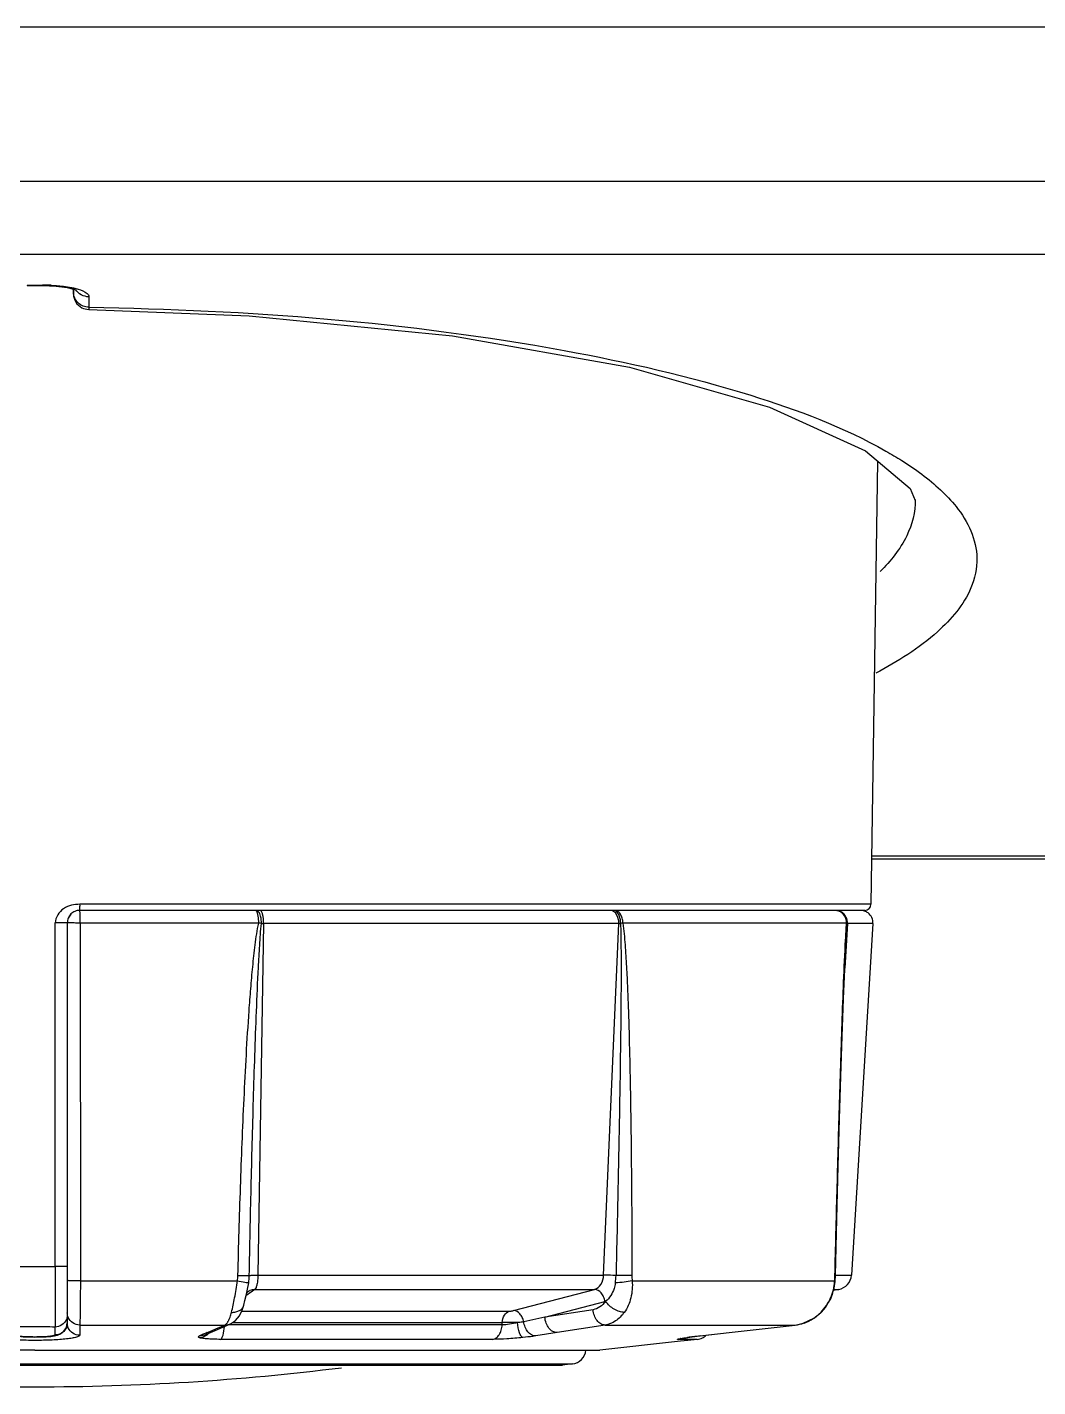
# Model space of a CAD drawing. Header units: millimetres. Extents: x -1584 to 3730, y -1918 to 2655.
# Drawn here: x 625.31 to 658.05, y -1896.38 to -1852.36 of the extents above; entities that cross this region are included whole.
import ezdxf

# ---------------------------------------------------------------- set-up
doc = ezdxf.new("R2010")
doc.units = ezdxf.units.MM
doc.header["$LTSCALE"] = 65.395
doc.layers.get('0').update_dxf_attribs({"linetype": 'CONTINUOUS'})
doc.layers.add('ASSI', color=7, linetype='CONTINUOUS')
doc.layers.add('GEOM', color=7, linetype='CONTINUOUS')

msp = doc.modelspace()

# ---------------------------------------------------------------- linework, layer by layer
at = {"linetype": 'Continuous'}
for p, q in [((875.459, -1852.358), (118.459, -1852.358)), ((875.459, -1857.358), (118.459, -1857.358))]:
    msp.add_line(p, q, dxfattribs=at)
at = {"layer": 'ASSI', "linetype": 'Continuous'}
msp.add_line((642.97, -1895.642), (642.655, -1895.681), dxfattribs=at)
for start, end in [(262.8664, 270), (270, 277.1336)]:
    msp.add_arc((625.559, -1816.384), 80, start, end, dxfattribs=at)
at = {"layer": 'GEOM', "linetype": 'Continuous'}
for p, q in [((798.805, -1859.723), (192.31, -1859.723)), ((625.309, -1860.709), (625.809, -1860.709)), ((625.309, -1860.709), (625.309, -1860.726)), ((625.309, -1860.726), (625.309, -1860.726)), ((625.309, -1860.726), (625.809, -1860.726)), ((625.809, -1860.709), (625.809, -1860.726)), ((626.603, -1860.79), (626.809, -1860.84)), ((626.809, -1860.996), (626.809, -1860.79)), ((626.809, -1860.84), (626.809, -1860.867)), ((626.809, -1860.867), (626.809, -1860.945)), ((626.809, -1860.945), (626.809, -1860.985)), ((626.809, -1860.985), (626.809, -1860.996)), ((627.309, -1861.083), (627.309, -1861.428)), ((627.301, -1861.496), (627.301, -1861.496)), ((652.853, -1866.408), (652.642, -1880.761)), ((731.341, -1879.301), (652.664, -1879.301)), ((731.341, -1879.199), (652.665, -1879.199)), ((652.642, -1880.761), (627.016, -1880.76)), ((632.702, -1880.958), (627.009, -1880.958)), ((632.702, -1880.958), (627.009, -1880.958)), ((632.72, -1880.958), (632.702, -1880.958)), ((632.72, -1880.958), (632.702, -1880.958)), ((632.856, -1880.958), (632.72, -1880.958)), ((632.856, -1880.958), (632.72, -1880.958)), ((643.409, -1880.958), (632.856, -1880.958)), ((643.409, -1880.958), (632.856, -1880.958)), ((643.539, -1880.958), (643.409, -1880.958)), ((643.539, -1880.958), (643.409, -1880.958)), ((644.195, -1880.958), (643.539, -1880.958)), ((644.195, -1880.958), (643.539, -1880.958)), ((644.312, -1880.958), (644.195, -1880.958)), ((644.308, -1880.958), (644.195, -1880.958)), ((644.323, -1880.958), (644.308, -1880.958)), ((644.323, -1880.958), (644.312, -1880.958)), ((651.469, -1880.958), (644.323, -1880.958)), ((651.469, -1880.958), (644.323, -1880.958)), ((651.492, -1880.958), (651.469, -1880.958)), ((651.492, -1880.958), (651.469, -1880.958)), ((652.273, -1880.958), (651.492, -1880.958)), ((651.581, -1880.958), (651.492, -1880.958)), ((652.269, -1880.958), (651.581, -1880.958)), ((652.442, -1880.958), (652.269, -1880.958)), ((652.306, -1880.958), (652.273, -1880.958)), ((652.355, -1880.958), (652.306, -1880.958)), ((652.389, -1880.958), (652.355, -1880.958)), ((626.219, -1892.487), (626.218, -1881.364)), ((626.609, -1881.358), (626.609, -1892.481)), ((626.609, -1881.358), (626.609, -1892.481)), ((626.609, -1881.358), (626.609, -1892.481)), ((632.809, -1881.366), (627.03, -1881.366)), ((627.03, -1881.366), (627.031, -1892.951)), ((632.965, -1881.383), (632.784, -1892.768)), ((644.473, -1881.383), (632.965, -1881.383)), ((643.981, -1892.768), (644.473, -1881.383)), ((651.853, -1881.366), (644.603, -1881.366)), ((651.879, -1881.383), (651.858, -1881.736)), ((652.705, -1881.383), (651.879, -1881.383)), ((652.705, -1881.383), (652.008, -1892.768)), ((651.858, -1881.736), (651.794, -1882.824)), ((624.899, -1892.487), (625.559, -1892.486)), ((625.559, -1892.486), (626.219, -1892.487)), ((626.609, -1892.481), (626.609, -1892.943)), ((626.609, -1892.481), (626.609, -1892.864)), ((626.609, -1892.864), (626.609, -1892.943)), ((626.609, -1892.943), (626.609, -1893.928)), ((627.031, -1892.951), (632.117, -1892.951)), ((632.45, -1893.223), (632.484, -1893.021)), ((632.784, -1892.768), (643.981, -1892.768)), ((644.908, -1892.951), (651.466, -1892.951)), ((651.466, -1892.951), (651.485, -1892.973)), ((651.474, -1892.778), (651.493, -1892.78)), ((651.485, -1892.973), (651.487, -1892.937)), ((651.485, -1892.973), (651.485, -1892.973)), ((651.487, -1892.937), (651.493, -1892.8)), ((651.493, -1892.8), (651.493, -1892.78)), ((651.493, -1892.78), (651.493, -1892.78)), ((651.494, -1892.768), (651.602, -1892.768)), ((651.602, -1892.768), (652.008, -1892.768)), ((632.458, -1893.391), (632.403, -1893.43)), ((632.45, -1893.226), (632.45, -1893.223)), ((632.51, -1893.353), (632.458, -1893.391)), ((632.47, -1893.298), (632.47, -1893.298)), ((632.532, -1893.337), (632.51, -1893.353)), ((632.683, -1893.229), (632.532, -1893.337)), ((632.683, -1893.229), (643.689, -1893.229)), ((641.065, -1893.917), (643.689, -1893.229)), ((651.266, -1893.653), (651.349, -1893.512)), ((651.6, -1893.229), (651.432, -1893.261)), ((651.442, -1893.229), (651.6, -1893.229)), ((626.609, -1893.928), (626.609, -1893.986)), ((626.609, -1893.986), (626.609, -1894.03)), ((626.609, -1893.986), (626.609, -1894.03)), ((632.259, -1893.935), (640.925, -1893.935)), ((632.325, -1893.745), (632.326, -1893.744)), ((642.078, -1894.132), (644.022, -1893.623)), ((643.641, -1893.887), (642.078, -1894.132)), ((651.018, -1893.974), (651.037, -1893.968)), ((651.023, -1893.98), (651.037, -1893.968)), ((651.037, -1893.968), (651.172, -1893.812)), ((651.037, -1893.968), (651.037, -1893.968)), ((626.609, -1894.03), (626.609, -1894.05)), ((626.609, -1894.05), (626.609, -1894.143)), ((626.609, -1894.098), (626.609, -1894.143)), ((626.609, -1894.143), (626.609, -1894.209)), ((626.609, -1894.143), (626.609, -1894.301)), ((626.609, -1894.209), (626.609, -1894.308)), ((626.609, -1894.301), (626.609, -1894.308)), ((626.609, -1894.308), (626.609, -1894.319)), ((626.609, -1894.308), (626.609, -1894.319)), ((627.011, -1894.384), (627.012, -1894.716)), ((627.011, -1894.384), (631.708, -1894.384)), ((631.32, -1894.592), (631.723, -1894.419)), ((631.422, -1894.506), (631.708, -1894.384)), ((631.708, -1894.384), (631.892, -1894.346)), ((631.723, -1894.419), (631.891, -1894.346)), ((631.891, -1894.382), (631.808, -1894.382)), ((640.696, -1894.382), (631.891, -1894.382)), ((631.892, -1894.346), (631.892, -1894.346)), ((631.958, -1894.304), (640.699, -1894.304)), ((640.696, -1894.382), (640.699, -1894.304)), ((642.078, -1894.132), (641.394, -1894.279)), ((644.034, -1894.384), (642.472, -1894.629)), ((644.034, -1894.384), (650.183, -1894.384)), ((648.049, -1894.629), (650.183, -1894.384)), ((648.053, -1894.629), (650.187, -1894.384)), ((650.183, -1894.384), (650.187, -1894.383)), ((650.187, -1894.383), (650.187, -1894.383)), ((650.639, -1894.236), (650.822, -1894.146)), ((626.209, -1894.448), (626.209, -1894.706)), ((626.29, -1894.712), (626.393, -1894.669)), ((630.886, -1894.737), (631.074, -1894.698)), ((631.074, -1894.698), (631.074, -1894.698)), ((631.136, -1894.629), (631.305, -1894.557)), ((631.136, -1894.629), (631.32, -1894.592)), ((631.151, -1894.665), (631.245, -1894.624)), ((631.245, -1894.624), (631.32, -1894.592)), ((631.305, -1894.557), (631.422, -1894.506)), ((631.32, -1894.592), (631.32, -1894.592)), ((640.389, -1894.848), (631.574, -1894.848)), ((642.472, -1894.629), (641.781, -1894.737)), ((646.461, -1894.848), (646.404, -1894.848)), ((646.705, -1894.848), (646.461, -1894.848)), ((646.468, -1894.824), (646.478, -1894.822)), ((646.691, -1894.789), (646.704, -1894.787)), ((646.691, -1894.79), (646.705, -1894.788)), ((646.691, -1894.789), (646.705, -1894.788)), ((646.705, -1894.788), (646.77, -1894.779)), ((646.705, -1894.788), (646.705, -1894.788)), ((646.863, -1894.848), (646.705, -1894.848)), ((647.016, -1894.848), (646.715, -1894.881)), ((647.016, -1894.848), (646.863, -1894.848)), ((647.108, -1894.737), (648.049, -1894.629)), ((647.108, -1894.737), (647.113, -1894.737)), ((647.113, -1894.737), (647.113, -1894.737)), ((648.049, -1894.629), (648.053, -1894.629)), ((648.053, -1894.629), (648.053, -1894.629)), ((625.559, -1895.198), (607.718, -1895.198)), ((625.559, -1895.198), (643.399, -1895.198)), ((643.399, -1895.198), (643.409, -1895.198)), ((643.409, -1895.198), (643.539, -1895.198)), ((643.539, -1895.198), (643.581, -1895.198)), ((643.581, -1895.198), (643.859, -1895.198)), ((646.471, -1894.908), (643.859, -1895.198)), ((646.715, -1894.881), (646.471, -1894.908)), ((608.782, -1895.642), (625.559, -1895.642)), ((608.782, -1895.681), (625.559, -1895.681)), ((625.559, -1895.688), (608.793, -1895.688)), ((608.793, -1895.688), (625.559, -1895.688)), ((625.559, -1895.642), (642.335, -1895.642)), ((625.559, -1895.681), (642.335, -1895.681)), ((642.324, -1895.688), (625.559, -1895.688)), ((625.559, -1895.688), (642.324, -1895.688)), ((642.533, -1895.688), (642.324, -1895.688)), ((642.324, -1895.688), (642.533, -1895.688)), ((642.335, -1895.642), (642.383, -1895.642)), ((642.335, -1895.681), (642.383, -1895.681)), ((642.383, -1895.642), (642.486, -1895.642)), ((642.383, -1895.681), (642.444, -1895.681)), ((642.444, -1895.681), (642.655, -1895.681)), ((642.486, -1895.642), (642.533, -1895.642)), ((642.533, -1895.642), (642.655, -1895.642)), ((642.655, -1895.681), (642.533, -1895.688)), ((642.655, -1895.642), (642.755, -1895.642)), ((642.755, -1895.642), (642.97, -1895.642))]:
    msp.add_line(p, q, dxfattribs=at)
for points in [[(625.809, -1860.726), (626.245, -1860.744), (626.603, -1860.79)], [(626.809, -1860.84), (626.849, -1860.849), (626.897, -1860.867)], [(627.301, -1861.496), (632.503, -1861.701), (639.087, -1862.348), (644.816, -1863.365), (649.358, -1864.658), (652.461, -1866.08), (653.909, -1867.291), (654.076, -1867.68)], [(651.493, -1892.78), (651.539, -1890.948), (651.585, -1889.238), (651.627, -1887.713), (651.669, -1886.325), (651.711, -1885.039), (651.754, -1883.822), (651.802, -1882.63), (651.846, -1881.735)], [(651.172, -1893.812), (651.347, -1893.517), (651.454, -1893.193), (651.485, -1892.973)], [(632.325, -1893.745), (632.364, -1893.594), (632.425, -1893.338)], [(632.419, -1893.337), (632.411, -1893.356), (632.415, -1893.351), (632.424, -1893.342)], [(632.424, -1893.342), (632.455, -1893.309), (632.47, -1893.298)], [(632.425, -1893.338), (632.426, -1893.333), (632.45, -1893.223)], [(651.349, -1893.512), (651.351, -1893.508), (651.403, -1893.348)], [(631.892, -1894.346), (632.055, -1894.242), (632.185, -1894.087), (632.277, -1893.898), (632.326, -1893.744)], [(650.187, -1894.383), (650.449, -1894.328), (650.817, -1894.151), (651.023, -1893.98)], [(626.393, -1894.669), (626.499, -1894.586), (626.579, -1894.46), (626.609, -1894.308)], [(625.032, -1894.749), (625.178, -1894.762), (625.354, -1894.77), (625.549, -1894.773), (625.745, -1894.771), (625.924, -1894.763), (626.073, -1894.751)], [(626.073, -1894.751), (626.191, -1894.735), (626.29, -1894.712)], [(631.074, -1894.698), (631.143, -1894.668), (631.151, -1894.665)], [(646.461, -1894.825), (646.46, -1894.826), (646.473, -1894.823), (646.503, -1894.818), (646.548, -1894.81)], [(646.468, -1894.823), (646.461, -1894.825), (646.461, -1894.825)], [(646.478, -1894.822), (646.484, -1894.821), (646.494, -1894.819)], [(646.548, -1894.81), (646.606, -1894.802), (646.675, -1894.792), (646.691, -1894.79)], [(646.77, -1894.779), (647.007, -1894.749), (647.113, -1894.737)], [(647.113, -1894.737), (647.381, -1894.706), (647.772, -1894.661), (648.053, -1894.629)]]:
    msp.add_lwpolyline(points, dxfattribs=at)
for centre, radius, start, end in [((625.81, -1866.652), 5.943, 87.3885, 90.0092), ((627.309, -1860.996), 0.5, 180, 243.1335), ((627.309, -1860.996), 0.5, 243.1335, 269.1058), ((652.442, -1880.758), 0.2, 270, 359.16), ((627.009, -1881.358), 0.4, 158.0339, 180), ((627.009, -1881.358), 0.4, 135.6115, 158.0339), ((627.009, -1881.358), 0.4, 134.6359, 157.31), ((627.009, -1881.358), 0.4, 112.495, 134.6359), ((627.009, -1881.358), 0.4, 90, 112.495), ((644.18, -1881.194), 0.238, 58.2278, 59.9982), ((644.308, -1881.08), 0.122, 83.6083, 89.9812), ((651.466, -1881.328), 0.369, 86.1248, 89.9928), ((652.306, -1881.358), 0.4, 71.3, 90), ((652.306, -1881.358), 0.4, 52.6, 71.3), ((652.306, -1881.358), 0.4, 356.5, 52.6), ((631.047, -1891.172), 9.963, 79.2993, 79.8157), ((632.968, -1875.915), 5.467, 269.2508, 269.9608), ((644.466, -1877.074), 4.309, 270.0975, 270.8485), ((699.175, -1884.462), 47.407, 176.2749, 176.6463), ((630.283, -1892.739), 2.22, 352.701, 358.8839), ((642.447, -1892.722), 1.938, 351.1461, 358.2413), ((649.969, -1892.878), 1.499, 356.4607, 357.2024), ((646.427, -1892.623), 5.05, 356.2715, 357.2923), ((647.692, -1892.684), 3.783, 357.3126, 358.5793), ((651.509, -1892.738), 0.5, 280.5, 356.5), ((632.681, -1893.592), 0.362, 122.8758, 125.6098), ((632.68, -1893.591), 0.361, 113.3967, 122.8776), ((643.901, -1893.162), 0.477, 284.687, 287.496), ((649.998, -1892.968), 1.433, 302.8366, 315.3918), ((649.955, -1892.925), 1.493, 315.3886, 316.0392), ((626.584, -1894.319), 0.0247, 351.5787, 0.0044), ((640.594, -1941.097), 46.794, 89.2736, 89.8709), ((650.024, -1893.012), 1.381, 276.6125, 289.0187), ((650.018, -1892.997), 1.398, 289.0707, 302.796), ((625.559, -2143.118), 248.671, 89.99999, 90.14975), ((625.559, -2143.118), 248.671, 89.85025, 90.00001), ((644.34, -1925.414), 33.497, 113.4491, 113.6811), ((644.656, -1926.145), 34.293, 113.22, 113.4477), ((646.349, -1894.375), 0.476, 276.582, 289.1746), ((648.945, -1911.451), 16.814, 97.037, 97.662), ((649.935, -1919.352), 24.776, 96.5501, 97.0694), ((646.961, -1894.351), 0.5, 276.339, 296.3525), ((646.961, -1894.351), 0.5, 296.3525, 312.3729), ((642.909, -1895.146), 0.5, 277, 353.8665)]:
    msp.add_arc(centre, radius, start, end, dxfattribs=at)
for points in [[(626.08, -1860.715), (626.236, -1860.722), (626.391, -1860.735), (626.545, -1860.757)], [(626.545, -1860.757), (626.634, -1860.77), (626.724, -1860.785), (626.812, -1860.805)], [(627.309, -1861.091), (627.143, -1861.091), (626.96, -1860.992), (626.876, -1860.85)], [(627.255, -1860.984), (627.283, -1861.009), (627.312, -1861.046), (627.309, -1861.083)], [(632.714, -1880.961), (632.71, -1880.959), (632.706, -1880.958), (632.702, -1880.958)], [(651.628, -1880.991), (651.578, -1880.97), (651.523, -1880.958), (651.469, -1880.958)], [(651.82, -1881.914), (651.829, -1881.731), (651.84, -1881.548), (651.853, -1881.366)], [(632.117, -1892.951), (632.126, -1892.894), (632.133, -1892.836), (632.135, -1892.778)], [(644.898, -1892.778), (644.898, -1892.835), (644.902, -1892.893), (644.908, -1892.951)], [(632.537, -1893.26), (632.583, -1893.24), (632.634, -1893.23), (632.683, -1893.229)], [(626.639, -1894.139), (626.619, -1894.091), (626.609, -1894.038), (626.609, -1893.986)], [(626.609, -1894.05), (626.609, -1894.102), (626.598, -1894.155), (626.578, -1894.202)], [(626.639, -1894.471), (626.619, -1894.423), (626.609, -1894.37), (626.609, -1894.319)], [(630.881, -1894.789), (630.941, -1894.786), (631.002, -1894.771), (631.057, -1894.746)], [(631.057, -1894.746), (631.112, -1894.721), (631.164, -1894.684), (631.207, -1894.64)]]:
    msp.add_open_spline(points, degree=3, dxfattribs=at)
for points, knots in [([(627.309, -1861.428), (627.182, -1861.428), (626.92, -1861.329), (626.809, -1861.069), (626.809, -1860.945)], [0, 0, 0, 0, 0.506129, 1, 1, 1, 1]), ([(626.812, -1860.805), (626.862, -1860.816), (627.015, -1860.856), (627.173, -1860.911), (627.255, -1860.984)], [0, 0, 0, 0, 0.316989, 1, 1, 1, 1]), ([(627.304, -1861.482), (627.304, -1861.485), (627.303, -1861.489), (627.302, -1861.496), (627.301, -1861.496)], [0, 0, 0, 0, 0.731931, 1, 1, 1, 1]), ([(627.309, -1861.428), (627.308, -1861.438), (627.307, -1861.456), (627.305, -1861.474), (627.304, -1861.482)], [0, 0, 0, 0, 0.591717, 1, 1, 1, 1]), ([(627.309, -1861.428), (632.462, -1861.507), (639.716, -1862.058), (648.306, -1864.009), (651.752, -1865.309), (653.126, -1866.084)], [0, 0, 0, 0, 0.585386, 0.820752, 1, 1, 1, 1]), ([(653.126, -1866.084), (653.3, -1866.182), (653.921, -1866.551), (654.512, -1866.98), (654.894, -1867.338)], [0, 0, 0, 0, 0.275861, 1, 1, 1, 1]), ([(654.894, -1867.338), (655.076, -1867.508), (655.66, -1868.115), (656.065, -1868.953), (656.075, -1869.553)], [0, 0, 0, 0, 0.292713, 1, 1, 1, 1]), ([(654.076, -1867.656), (654.083, -1868.058), (653.85, -1868.949), (653.281, -1869.646), (652.939, -1869.983)], [0, 0, 0, 0, 0.455802, 1, 1, 1, 1]), ([(656.075, -1869.553), (656.081, -1869.88), (655.872, -1870.811), (654.7, -1872.16), (653.506, -1872.902), (652.795, -1873.279)], [0, 0, 0, 0, 0.189451, 0.533695, 1, 1, 1, 1]), ([(627.016, -1880.76), (626.924, -1880.76), (626.738, -1880.774), (626.479, -1880.888), (626.281, -1881.088), (626.218, -1881.273), (626.218, -1881.364)], [0, 0, 0, 0, 0.250936, 0.501282, 0.751327, 1, 1, 1, 1]), ([(627.009, -1880.958), (627.01, -1880.958), (627.011, -1880.951), (627.013, -1880.941), (627.015, -1880.922), (627.017, -1880.887), (627.018, -1880.831), (627.024, -1880.783), (627.019, -1880.758)], [0, 0, 0, 0, 0.021772, 0.0793, 0.171969, 0.295836, 0.61905, 1, 1, 1, 1]), ([(627.03, -1881.366), (627.03, -1881.314), (627.03, -1881.239), (627.027, -1881.143), (627.025, -1881.082), (627.021, -1881.032), (627.018, -1880.993), (627.014, -1880.974), (627.012, -1880.958), (627.009, -1880.958)], [0, 0, 0, 0, 0.379524, 0.551682, 0.702937, 0.827453, 0.920299, 0.978097, 1, 1, 1, 1]), ([(632.743, -1880.989), (632.741, -1880.986), (632.733, -1880.975), (632.723, -1880.965), (632.714, -1880.961)], [0, 0, 0, 0, 0.298799, 1, 1, 1, 1]), ([(632.79, -1880.991), (632.785, -1880.986), (632.765, -1880.969), (632.739, -1880.958), (632.72, -1880.958)], [0, 0, 0, 0, 0.281712, 1, 1, 1, 1]), ([(632.809, -1881.366), (632.809, -1881.29), (632.802, -1881.184), (632.775, -1881.058), (632.755, -1881.008), (632.743, -1880.989)], [0, 0, 0, 0, 0.588096, 0.82492, 1, 1, 1, 1]), ([(632.897, -1881.382), (632.899, -1881.304), (632.886, -1881.167), (632.833, -1881.032), (632.79, -1880.991)], [0, 0, 0, 0, 0.57048, 1, 1, 1, 1]), ([(632.965, -1881.383), (632.966, -1881.283), (632.96, -1881.163), (632.921, -1881.034), (632.901, -1880.988), (632.874, -1880.958), (632.856, -1880.958)], [0, 0, 0, 0, 0.660034, 0.783004, 0.880433, 1, 1, 1, 1]), ([(644.299, -1880.987), (644.291, -1880.983), (644.259, -1880.966), (644.222, -1880.958), (644.195, -1880.958)], [0, 0, 0, 0, 0.25938, 1, 1, 1, 1]), ([(644.473, -1881.383), (644.475, -1881.342), (644.467, -1881.199), (644.394, -1881.046), (644.305, -1880.991)], [0, 0, 0, 0, 0.279091, 1, 1, 1, 1]), ([(644.53, -1881.382), (644.531, -1881.331), (644.523, -1881.23), (644.479, -1881.074), (644.389, -1880.967), (644.321, -1880.959)], [0, 0, 0, 0, 0.310017, 0.593317, 1, 1, 1, 1]), ([(644.603, -1881.366), (644.604, -1881.314), (644.592, -1881.212), (644.534, -1881.079), (644.442, -1880.983), (644.361, -1880.958), (644.323, -1880.958)], [0, 0, 0, 0, 0.288695, 0.556836, 0.791847, 1, 1, 1, 1]), ([(651.853, -1881.366), (651.855, -1881.267), (651.784, -1881.062), (651.588, -1880.966), (651.491, -1880.959)], [0, 0, 0, 0, 0.505498, 1, 1, 1, 1]), ([(651.879, -1881.383), (651.882, -1881.329), (651.867, -1881.219), (651.783, -1881.077), (651.651, -1880.981), (651.544, -1880.958), (651.492, -1880.958)], [0, 0, 0, 0, 0.253542, 0.505147, 0.753699, 1, 1, 1, 1]), ([(651.868, -1881.382), (651.873, -1881.302), (651.832, -1881.135), (651.701, -1881.023), (651.628, -1880.991)], [0, 0, 0, 0, 0.500361, 1, 1, 1, 1]), ([(626.609, -1881.358), (626.609, -1881.359), (626.605, -1881.359), (626.601, -1881.36), (626.591, -1881.36), (626.572, -1881.361), (626.539, -1881.362), (626.491, -1881.363), (626.433, -1881.363), (626.341, -1881.364), (626.268, -1881.364), (626.218, -1881.364)], [0, 0, 0, 0, 0.005022, 0.019417, 0.043119, 0.075969, 0.167966, 0.291715, 0.442779, 0.615656, 1, 1, 1, 1]), ([(627.03, -1881.366), (626.977, -1881.366), (626.9, -1881.366), (626.801, -1881.365), (626.737, -1881.364), (626.685, -1881.363), (626.649, -1881.362), (626.629, -1881.361), (626.618, -1881.36), (626.613, -1881.359), (626.609, -1881.359), (626.609, -1881.358)], [0, 0, 0, 0, 0.378285, 0.551044, 0.703254, 0.828752, 0.922272, 0.95582, 0.980036, 0.994759, 1, 1, 1, 1]), ([(632.135, -1892.778), (632.159, -1891.825), (632.201, -1890.395), (632.272, -1888.49), (632.333, -1887.062), (632.406, -1885.634), (632.479, -1884.444), (632.551, -1883.494), (632.613, -1882.782), (632.691, -1882.071), (632.757, -1881.599), (632.809, -1881.366)], [0, 0, 0, 0, 0.250001, 0.375004, 0.50001, 0.625017, 0.750025, 0.81253, 0.875034, 0.937534, 1, 1, 1, 1]), ([(632.502, -1892.782), (632.521, -1891.831), (632.562, -1889.931), (632.624, -1887.555), (632.683, -1885.655), (632.734, -1884.23), (632.785, -1883.042), (632.839, -1882.093), (632.872, -1881.619), (632.897, -1881.382)], [0, 0, 0, 0, 0.249972, 0.499954, 0.624952, 0.749955, 0.874968, 0.937481, 1, 1, 1, 1]), ([(644.53, -1881.382), (644.539, -1881.619), (644.545, -1882.093), (644.549, -1883.043), (644.541, -1884.23), (644.524, -1885.655), (644.494, -1887.555), (644.448, -1889.931), (644.406, -1891.831), (644.384, -1892.782)], [0, 0, 0, 0, 0.06237, 0.124817, 0.249778, 0.374779, 0.499801, 0.749884, 1, 1, 1, 1]), ([(644.603, -1881.366), (644.598, -1881.367), (644.573, -1881.373), (644.548, -1881.378), (644.53, -1881.382)], [0, 0, 0, 0, 0.235744, 1, 1, 1, 1]), ([(644.603, -1881.366), (644.637, -1881.6), (644.679, -1882.072), (644.723, -1882.782), (644.757, -1883.494), (644.792, -1884.445), (644.825, -1885.634), (644.853, -1887.062), (644.873, -1888.49), (644.891, -1890.396), (644.897, -1891.825), (644.898, -1892.778)], [0, 0, 0, 0, 0.062088, 0.124439, 0.186872, 0.249349, 0.374371, 0.499448, 0.624558, 0.74969, 1, 1, 1, 1]), ([(651.868, -1881.382), (651.867, -1881.381), (651.864, -1881.374), (651.858, -1881.369), (651.853, -1881.366)], [0, 0, 0, 0, 0.202387, 1, 1, 1, 1]), ([(651.879, -1881.383), (651.878, -1881.383), (651.874, -1881.383), (651.87, -1881.383), (651.868, -1881.382)], [0, 0, 0, 0, 0.358439, 1, 1, 1, 1]), ([(651.474, -1892.778), (651.497, -1891.871), (651.543, -1890.058), (651.619, -1887.34), (651.69, -1885.076), (651.756, -1883.267), (651.795, -1882.364), (651.82, -1881.914)], [0, 0, 0, 0, 0.250267, 0.500475, 0.750542, 0.875438, 1, 1, 1, 1]), ([(626.219, -1892.487), (626.218, -1892.724), (626.218, -1893.165), (626.217, -1893.752), (626.212, -1894.168), (626.212, -1894.381), (626.209, -1894.448)], [0, 0, 0, 0, 0.362273, 0.675021, 0.897299, 1, 1, 1, 1]), ([(626.609, -1892.481), (626.609, -1892.482), (626.605, -1892.482), (626.601, -1892.483), (626.591, -1892.483), (626.572, -1892.484), (626.539, -1892.485), (626.491, -1892.486), (626.433, -1892.486), (626.341, -1892.487), (626.269, -1892.487), (626.219, -1892.487)], [0, 0, 0, 0, 0.005032, 0.019434, 0.04314, 0.075992, 0.167992, 0.291739, 0.442798, 0.615667, 1, 1, 1, 1]), ([(627.031, -1892.951), (626.977, -1892.951), (626.9, -1892.951), (626.801, -1892.95), (626.737, -1892.949), (626.685, -1892.948), (626.65, -1892.947), (626.629, -1892.946), (626.618, -1892.945), (626.613, -1892.944), (626.609, -1892.944), (626.609, -1892.943)], [0, 0, 0, 0, 0.378187, 0.551049, 0.703238, 0.82863, 0.922259, 0.955771, 0.979989, 0.994741, 1, 1, 1, 1]), ([(627.031, -1892.951), (627.031, -1893.123), (627.03, -1893.444), (627.026, -1893.871), (627.022, -1894.159), (627.016, -1894.316), (627.014, -1894.366), (627.011, -1894.384)], [0, 0, 0, 0, 0.360392, 0.671874, 0.894542, 0.963135, 1, 1, 1, 1]), ([(631.926, -1893.974), (631.966, -1893.819), (632.038, -1893.479), (632.096, -1893.137), (632.117, -1892.951)], [0, 0, 0, 0, 0.461552, 1, 1, 1, 1]), ([(632.117, -1892.951), (632.199, -1892.965), (632.309, -1892.984), (632.431, -1893.008), (632.471, -1893.016), (632.484, -1893.021)], [0, 0, 0, 0, 0.672206, 0.889603, 1, 1, 1, 1]), ([(632.135, -1892.778), (632.214, -1892.779), (632.337, -1892.781), (632.459, -1892.783), (632.502, -1892.782)], [0, 0, 0, 0, 0.649403, 1, 1, 1, 1]), ([(632.502, -1892.782), (632.514, -1892.779), (632.547, -1892.775), (632.641, -1892.769), (632.723, -1892.768), (632.784, -1892.768)], [0, 0, 0, 0, 0.130387, 0.351894, 1, 1, 1, 1]), ([(632.784, -1892.768), (632.783, -1892.822), (632.778, -1892.923), (632.758, -1893.059), (632.73, -1893.161), (632.701, -1893.216), (632.683, -1893.229)], [0, 0, 0, 0, 0.335952, 0.63126, 0.857713, 1, 1, 1, 1]), ([(643.689, -1893.229), (643.772, -1893.208), (643.929, -1893.066), (643.976, -1892.873), (643.981, -1892.768)], [0, 0, 0, 0, 0.45173, 1, 1, 1, 1]), ([(644.384, -1892.782), (644.348, -1892.78), (644.214, -1892.773), (644.08, -1892.768), (643.981, -1892.768)], [0, 0, 0, 0, 0.264406, 1, 1, 1, 1]), ([(644.361, -1893.021), (644.352, -1893.082), (644.302, -1893.303), (644.177, -1893.517), (644.045, -1893.616)], [0, 0, 0, 0, 0.274819, 1, 1, 1, 1]), ([(644.908, -1892.951), (644.824, -1892.971), (644.642, -1892.999), (644.459, -1893.016), (644.361, -1893.021)], [0, 0, 0, 0, 0.469986, 1, 1, 1, 1]), ([(644.898, -1892.778), (644.862, -1892.779), (644.69, -1892.782), (644.519, -1892.783), (644.384, -1892.782)], [0, 0, 0, 0, 0.21354, 1, 1, 1, 1]), ([(644.908, -1892.951), (644.92, -1893.136), (644.898, -1893.498), (644.751, -1893.835), (644.65, -1893.974)], [0, 0, 0, 0, 0.518698, 1, 1, 1, 1]), ([(651.03, -1893.962), (651.156, -1893.83), (651.364, -1893.518), (651.454, -1893.154), (651.465, -1892.97)], [0, 0, 0, 0, 0.498777, 1, 1, 1, 1]), ([(644.022, -1893.623), (644.016, -1893.571), (643.988, -1893.471), (643.897, -1893.314), (643.77, -1893.23), (643.689, -1893.229)], [0, 0, 0, 0, 0.283818, 0.555881, 1, 1, 1, 1]), ([(631.862, -1894.174), (631.868, -1894.159), (631.893, -1894.093), (631.913, -1894.026), (631.926, -1893.974)], [0, 0, 0, 0, 0.227568, 1, 1, 1, 1]), ([(631.926, -1893.974), (631.973, -1893.974), (632.064, -1893.965), (632.187, -1893.921), (632.28, -1893.846), (632.316, -1893.779), (632.325, -1893.745)], [0, 0, 0, 0, 0.288104, 0.550601, 0.784654, 1, 1, 1, 1]), ([(640.699, -1894.304), (640.703, -1894.22), (640.738, -1894.068), (640.86, -1893.953), (640.925, -1893.935)], [0, 0, 0, 0, 0.552798, 1, 1, 1, 1]), ([(640.925, -1893.935), (640.936, -1893.935), (640.983, -1893.933), (641.03, -1893.926), (641.065, -1893.917)], [0, 0, 0, 0, 0.232407, 1, 1, 1, 1]), ([(641.394, -1894.279), (641.385, -1894.231), (641.354, -1894.138), (641.262, -1893.992), (641.142, -1893.917), (641.065, -1893.917)], [0, 0, 0, 0, 0.284939, 0.55567, 1, 1, 1, 1]), ([(644.045, -1893.616), (643.994, -1893.687), (643.876, -1893.808), (643.718, -1893.875), (643.641, -1893.887)], [0, 0, 0, 0, 0.526322, 1, 1, 1, 1]), ([(644.034, -1894.384), (643.987, -1894.384), (643.883, -1894.353), (643.76, -1894.239), (643.673, -1894.077), (643.646, -1893.952), (643.641, -1893.887)], [0, 0, 0, 0, 0.208918, 0.44739, 0.716074, 1, 1, 1, 1]), ([(644.65, -1893.974), (644.572, -1894.081), (644.393, -1894.265), (644.152, -1894.365), (644.034, -1894.384)], [0, 0, 0, 0, 0.525725, 1, 1, 1, 1]), ([(644.65, -1893.974), (644.598, -1893.975), (644.483, -1893.951), (644.265, -1893.849), (644.117, -1893.72), (644.045, -1893.616)], [0, 0, 0, 0, 0.216987, 0.475007, 1, 1, 1, 1]), ([(626.578, -1894.202), (626.549, -1894.274), (626.444, -1894.401), (626.286, -1894.448), (626.209, -1894.448)], [0, 0, 0, 0, 0.499278, 1, 1, 1, 1]), ([(626.609, -1894.308), (626.609, -1894.41), (626.523, -1894.622), (626.311, -1894.706), (626.209, -1894.706)], [0, 0, 0, 0, 0.499121, 1, 1, 1, 1]), ([(627.011, -1894.384), (626.934, -1894.384), (626.775, -1894.338), (626.669, -1894.21), (626.639, -1894.139)], [0, 0, 0, 0, 0.500868, 1, 1, 1, 1]), ([(631.574, -1894.848), (631.593, -1894.84), (631.628, -1894.794), (631.677, -1894.656), (631.692, -1894.527), (631.696, -1894.432)], [0, 0, 0, 0, 0.138503, 0.359386, 1, 1, 1, 1]), ([(631.708, -1894.384), (631.716, -1894.38), (631.751, -1894.359), (631.779, -1894.326), (631.797, -1894.299)], [0, 0, 0, 0, 0.210871, 1, 1, 1, 1]), ([(631.797, -1894.299), (631.803, -1894.291), (631.828, -1894.25), (631.848, -1894.208), (631.862, -1894.174)], [0, 0, 0, 0, 0.222718, 1, 1, 1, 1]), ([(640.389, -1894.848), (640.43, -1894.841), (640.515, -1894.803), (640.611, -1894.695), (640.675, -1894.549), (640.693, -1894.439), (640.696, -1894.382)], [0, 0, 0, 0, 0.20971, 0.446411, 0.713162, 1, 1, 1, 1]), ([(641.187, -1894.307), (641.102, -1894.33), (640.939, -1894.363), (640.773, -1894.382), (640.696, -1894.382)], [0, 0, 0, 0, 0.531491, 1, 1, 1, 1]), ([(641.394, -1894.279), (641.379, -1894.282), (641.31, -1894.293), (641.241, -1894.301), (641.187, -1894.307)], [0, 0, 0, 0, 0.221368, 1, 1, 1, 1]), ([(641.369, -1894.789), (641.346, -1894.785), (641.298, -1894.734), (641.228, -1894.575), (641.199, -1894.42), (641.187, -1894.307)], [0, 0, 0, 0, 0.133284, 0.356551, 1, 1, 1, 1]), ([(641.781, -1894.737), (641.736, -1894.738), (641.639, -1894.71), (641.52, -1894.606), (641.433, -1894.457), (641.402, -1894.34), (641.394, -1894.279)], [0, 0, 0, 0, 0.209316, 0.446873, 0.714616, 1, 1, 1, 1]), ([(642.472, -1894.629), (642.424, -1894.629), (642.321, -1894.598), (642.198, -1894.484), (642.111, -1894.323), (642.084, -1894.197), (642.078, -1894.132)], [0, 0, 0, 0, 0.208913, 0.44738, 0.716066, 1, 1, 1, 1]), ([(625.559, -1894.882), (625.373, -1894.882), (625.103, -1894.876), (624.761, -1894.856), (624.543, -1894.835), (624.365, -1894.812), (624.23, -1894.783), (624.15, -1894.76), (624.106, -1894.73), (624.106, -1894.716)], [0, 0, 0, 0, 0.376713, 0.546978, 0.696445, 0.819594, 0.912162, 0.971603, 1, 1, 1, 1]), ([(626.209, -1894.706), (626.209, -1894.712), (626.188, -1894.724), (626.153, -1894.733), (626.092, -1894.744), (625.976, -1894.757), (625.795, -1894.769), (625.559, -1894.773), (625.322, -1894.769), (625.141, -1894.757), (625.025, -1894.744), (624.964, -1894.733), (624.929, -1894.724), (624.909, -1894.712), (624.909, -1894.706)], [0, 0, 0, 0, 0.013448, 0.042859, 0.089045, 0.150671, 0.310949, 0.5, 0.68905, 0.849327, 0.910954, 0.957139, 0.986553, 1, 1, 1, 1]), ([(627.012, -1894.716), (627.012, -1894.73), (626.968, -1894.76), (626.888, -1894.783), (626.752, -1894.812), (626.575, -1894.835), (626.357, -1894.856), (626.014, -1894.876), (625.744, -1894.882), (625.559, -1894.882)], [0, 0, 0, 0, 0.028397, 0.087844, 0.180408, 0.303556, 0.45302, 0.623283, 1, 1, 1, 1]), ([(627.012, -1894.716), (626.934, -1894.717), (626.775, -1894.671), (626.669, -1894.543), (626.639, -1894.471)], [0, 0, 0, 0, 0.500867, 1, 1, 1, 1]), ([(630.881, -1894.789), (630.873, -1894.786), (630.861, -1894.781), (630.847, -1894.754), (630.873, -1894.743), (630.886, -1894.737)], [0, 0, 0, 0, 0.300296, 0.477964, 1, 1, 1, 1]), ([(631.574, -1894.848), (631.493, -1894.848), (631.345, -1894.845), (631.144, -1894.835), (630.993, -1894.818), (630.91, -1894.802), (630.881, -1894.789)], [0, 0, 0, 0, 0.34572, 0.639475, 0.861853, 1, 1, 1, 1]), ([(641.369, -1894.789), (641.196, -1894.807), (640.869, -1894.833), (640.542, -1894.848), (640.389, -1894.848)], [0, 0, 0, 0, 0.532271, 1, 1, 1, 1]), ([(641.781, -1894.737), (641.751, -1894.742), (641.614, -1894.762), (641.476, -1894.778), (641.369, -1894.789)], [0, 0, 0, 0, 0.221333, 1, 1, 1, 1]), ([(646.404, -1894.848), (646.398, -1894.848), (646.389, -1894.846), (646.378, -1894.848), (646.375, -1894.844), (646.378, -1894.842), (646.382, -1894.84), (646.392, -1894.837), (646.411, -1894.833), (646.456, -1894.824), (646.495, -1894.818), (646.523, -1894.813)], [0, 0, 0, 0, 0.102849, 0.153298, 0.161661, 0.174072, 0.198759, 0.236511, 0.35136, 0.518054, 1, 1, 1, 1]), ([(646.523, -1894.813), (646.536, -1894.811), (646.591, -1894.803), (646.647, -1894.795), (646.691, -1894.789)], [0, 0, 0, 0, 0.219655, 1, 1, 1, 1])]:
    msp.add_open_spline(points, degree=3, knots=knots, dxfattribs=at)

doc.saveas('drawing.dxf')
